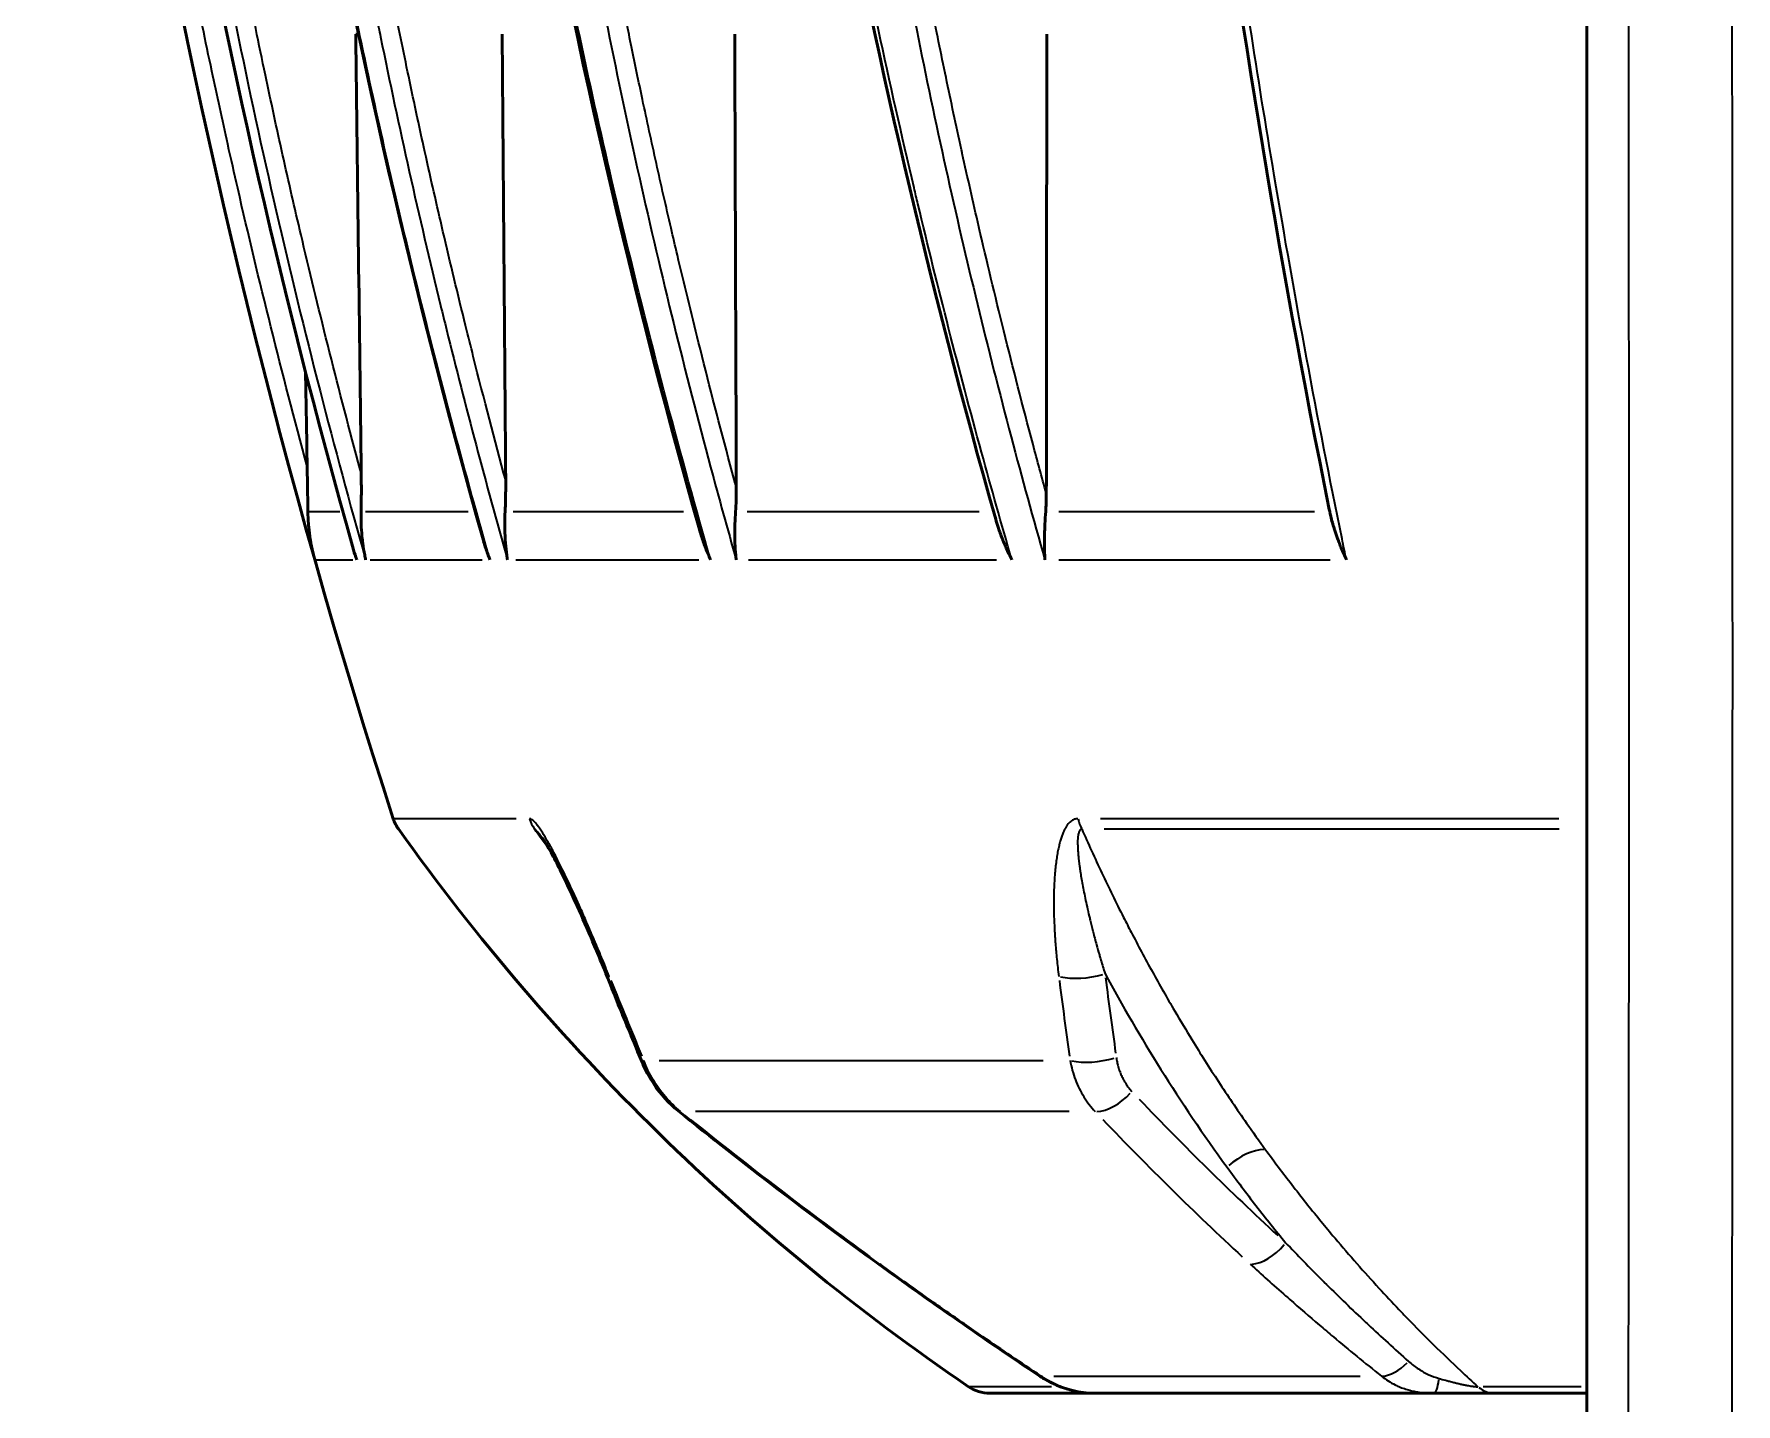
# Model space of a CAD drawing. Header units: millimetres. Extents: x 40 to 2195, y 40 to 1687.
# Drawn here: x 416.29 to 461.36, y 847.66 to 883.94 of the extents above; entities that cross this region are included whole.
import ezdxf

# ---------------------------------------------------------------- set-up
doc = ezdxf.new("R2010")
doc.units = ezdxf.units.MM
doc.header["$LTSCALE"] = 8
doc.layers.add('Visible (ISO)', color=7, linetype='Continuous', lineweight=50)
doc.layers.add('Visible Narrow (ISO)', color=7, linetype='Continuous', lineweight=35)

msp = doc.modelspace()

# ---------------------------------------------------------------- linework, layer by layer
at = {"layer": 'Visible (ISO)'}
for p, q in [((457.408, 961.526), (457.408, 816.708)), ((424.879, 883.94), (424.807, 883.94)), ((425.448, 883.94), (425.448, 883.94)), ((429.737, 862.665), (429.737, 862.665)), ((444.344, 847.94), (441.594, 847.94)), ((453.363, 847.94), (444.344, 847.94)), ((453.363, 847.941), (453.362, 847.941)), ((457.408, 847.94), (454.953, 847.94))]:
    msp.add_line(p, q, dxfattribs=at)
for centre, radius, start, end in [((613.912, 923.94), 197.688, 181.4493, 197.90634), ((426.751, 863.466), 1, 197.9063, 215.4808), ((474.795, 897.712), 60, 215.48082, 235.75424), ((441.594, 848.94), 1, 235.7542, 270)]:
    msp.add_arc(centre, radius, start, end, dxfattribs=at)
for centre, major_axis, ratio, start_param, end_param in [((434.569, 872.808), (0.135, -2.162), 0.131741, 0.786954, 1.150965), ((442.675, 872.828), (0.207, -2.183), 0.166847, 0.775848, 1.049865), ((433.311, 857.096), (-0.924, -0.383), 0.070398, 0.000001, 0.000065), ((433.977, 856.195), (-0.629, -0.778), 0.231997, 6.283115, 6.283222), ((443.45, 849.242), (-0.555, -0.832), 0.3047, 6.283185, 6.283251), ((453.363, 848.94), (0, -1), 0.163915, 0.000031, 0.000323), ((454.953, 848.94), (0, -1), 0.760132, 6.282224, 6.283186)]:
    msp.add_ellipse(centre, major_axis=major_axis, ratio=ratio, start_param=start_param, end_param=end_param, dxfattribs=at)
for points in [[(424.75, 870.276), (420.82, 884.154), (418.387, 898.551), (417.536, 912.95)], [(428.179, 870.549), (424.277, 884.334), (421.836, 898.638), (420.937, 912.948)], [(433.906, 870.821), (430.029, 884.507), (427.582, 898.722), (426.638, 912.947)], [(450.587, 871.346), (447.851, 884.886), (446.093, 898.91), (445.372, 912.941)], [(424.807, 883.94), (424.855, 880.061), (424.903, 876.181), (424.952, 872.301)], [(428.683, 883.94), (428.714, 880), (428.745, 876.06), (428.777, 872.12)], [(434.843, 883.94), (434.857, 879.941), (434.87, 875.942), (434.884, 871.942)], [(443.108, 883.94), (443.103, 879.884), (443.098, 875.828), (443.094, 871.771)], [(423.477, 874.991), (423.491, 874.156), (423.506, 873.321), (423.52, 872.486)], [(450.587, 871.346), (450.591, 871.328), (450.594, 871.311), (450.598, 871.294)], [(424.831, 870.017), (424.801, 870.104), (424.774, 870.19), (424.75, 870.276)], [(432.387, 856.713), (432.08, 857.453), (431.777, 858.194), (431.479, 858.937)], [(438.631, 851.376), (436.841, 852.67), (435.079, 854.018), (433.349, 855.417)], [(442.895, 848.41), (441.464, 849.365), (440.044, 850.354), (438.631, 851.376)], [(444.344, 847.941), (444.343, 847.941), (444.341, 847.941), (444.34, 847.941)], [(444.696, 847.94), (444.661, 847.94), (444.623, 847.94), (444.58, 847.94)], [(453.362, 847.94), (453.362, 847.94), (453.363, 847.94), (453.363, 847.94)], [(453.363, 847.941), (453.422, 847.941), (453.48, 847.94), (453.537, 847.94)], [(454.128, 847.94), (453.933, 847.94), (453.733, 847.941), (453.537, 847.94)], [(454.128, 847.94), (454.178, 847.94), (454.228, 847.94), (454.277, 847.94)], [(454.591, 847.94), (454.492, 847.94), (454.385, 847.941), (454.277, 847.941)], [(454.943, 847.941), (454.93, 847.941), (454.916, 847.941), (454.902, 847.941)]]:
    msp.add_open_spline(points, degree=3, dxfattribs=at)
for points, knots in [([(441.753, 871.089), (438.242, 883.462), (435.896, 896.286), (434.651, 910.416), (434.551, 911.68), (434.463, 912.945)], [0, 0, 0, 0, 3.875367, 3.875367, 4.255742, 4.255742, 4.255742, 4.255742]), ([(423.539, 871.294), (423.536, 871.485), (423.533, 871.691), (423.527, 872.085), (423.523, 872.288), (423.52, 872.486)], [-0.1190409, -0.1190409, -0.1190409, -0.1190409, -0.0596513, -0.0596513, -0.000001, -0.000001, -0.000001, -0.000001]), ([(424.949, 871.294), (424.953, 871.445), (424.954, 871.605), (424.955, 871.939), (424.954, 872.122), (424.952, 872.301)], [-0.1006371, -0.1006371, -0.1006371, -0.1006371, -0.0539516, -0.0539516, -0.000001, -0.000001, -0.000001, -0.000001]), ([(428.762, 871.294), (428.769, 871.419), (428.773, 871.551), (428.777, 871.824), (428.778, 871.973), (428.777, 872.12)], [-0.08249014, -0.08249014, -0.08249014, -0.08249014, -0.04401793, -0.04401793, -0.000001, -0.000001, -0.000001, -0.000001]), ([(423.539, 871.294), (423.54, 871.186), (423.545, 871.076), (423.554, 870.965), (423.556, 870.937), (423.559, 870.909), (423.562, 870.881), (423.572, 870.777), (423.585, 870.672), (423.602, 870.565), (423.608, 870.529), (423.615, 870.492), (423.621, 870.455), (423.64, 870.353), (423.663, 870.249), (423.689, 870.145), (423.7, 870.103), (423.711, 870.06), (423.723, 870.017)], [0, 0, 0, 0, 0.2666509, 0.2666509, 0.2666509, 0.3333333, 0.3333333, 0.3333333, 0.5816013, 0.5816013, 0.5816013, 0.6666667, 0.6666667, 0.6666667, 0.9034449, 0.9034449, 0.9034449, 1, 1, 1, 1]), ([(424.949, 871.294), (424.947, 871.186), (424.947, 871.076), (424.952, 870.937), (424.953, 870.909), (424.959, 870.779), (424.967, 870.674), (424.983, 870.531), (424.987, 870.493), (425.005, 870.352), (425.022, 870.248), (425.051, 870.101), (425.059, 870.059), (425.069, 870.017)], [0, 0, 0, 0, 0.2674413, 0.2674413, 0.3333333, 0.3333333, 0.5789568, 0.5789568, 0.6666667, 0.6666667, 0.9049318, 0.9049318, 1, 1, 1, 1]), ([(428.762, 871.294), (428.757, 871.186), (428.753, 871.076), (428.753, 870.964), (428.753, 870.937), (428.753, 870.91), (428.753, 870.882), (428.754, 870.78), (428.757, 870.676), (428.764, 870.572), (428.766, 870.533), (428.769, 870.495), (428.772, 870.456), (428.78, 870.352), (428.791, 870.247), (428.806, 870.142), (428.812, 870.1), (428.818, 870.059), (428.825, 870.017)], [0, 0, 0, 0, 0.2676463, 0.2676463, 0.2676463, 0.3333333, 0.3333333, 0.3333333, 0.5770704, 0.5770704, 0.5770704, 0.6666667, 0.6666667, 0.6666667, 0.906288, 0.906288, 0.906288, 1, 1, 1, 1]), ([(434.865, 871.294), (434.858, 871.186), (434.852, 871.076), (434.849, 870.965), (434.848, 870.938), (434.847, 870.91), (434.846, 870.882), (434.844, 870.781), (434.844, 870.678), (434.846, 870.573), (434.846, 870.534), (434.848, 870.495), (434.849, 870.456), (434.853, 870.352), (434.859, 870.246), (434.869, 870.14), (434.872, 870.099), (434.876, 870.058), (434.881, 870.017)], [0, 0, 0, 0, 0.2673068, 0.2673068, 0.2673068, 0.3333333, 0.3333333, 0.3333333, 0.5761653, 0.5761653, 0.5761653, 0.6666667, 0.6666667, 0.6666667, 0.9075225, 0.9075225, 0.9075225, 1, 1, 1, 1]), ([(443.078, 871.294), (443.069, 871.184), (443.062, 871.073), (443.055, 870.934), (443.054, 870.909), (443.049, 870.799), (443.047, 870.715), (443.044, 870.573), (443.043, 870.515), (443.044, 870.384), (443.045, 870.311), (443.049, 870.171), (443.052, 870.104), (443.057, 870.03), (443.057, 870.024), (443.057, 870.017)], [0, 0, 0, 0, 0.2714706, 0.2714706, 0.3333333, 0.3333333, 0.532118, 0.532118, 0.6666667, 0.6666667, 0.8333333, 0.8333333, 0.985316, 0.985316, 1, 1, 1, 1]), ([(451.039, 870.017), (450.992, 870.12), (450.947, 870.222), (450.906, 870.323), (450.888, 870.367), (450.871, 870.41), (450.854, 870.454), (450.838, 870.494), (450.823, 870.534), (450.808, 870.575), (450.781, 870.649), (450.756, 870.722), (450.733, 870.795), (450.724, 870.823), (450.715, 870.852), (450.706, 870.88), (450.673, 870.989), (450.643, 871.097), (450.618, 871.203), (450.611, 871.233), (450.605, 871.264), (450.598, 871.294)], [0, 0, 0, 0, 0.233103, 0.233103, 0.233103, 0.3333333, 0.3333333, 0.3333333, 0.4270182, 0.4270182, 0.4270182, 0.5993232, 0.5993232, 0.5993232, 0.6666667, 0.6666667, 0.6666667, 0.9260887, 0.9260887, 0.9260887, 1, 1, 1, 1]), ([(434.204, 870.017), (434.157, 870.119), (434.114, 870.221), (434.075, 870.321), (434.057, 870.366), (434.041, 870.41), (434.025, 870.454), (433.984, 870.566), (433.948, 870.677), (433.916, 870.786), (433.912, 870.798), (433.909, 870.809), (433.906, 870.821)], [0, 0, 0, 0, 0.2315236, 0.2315236, 0.2315236, 0.3333333, 0.3333333, 0.3333333, 0.5927792, 0.5927792, 0.5927792, 0.6198645, 0.6198645, 0.6198645, 0.6198645]), ([(442.181, 870.017), (442.129, 870.12), (442.08, 870.222), (442.035, 870.324), (442.015, 870.367), (441.996, 870.411), (441.978, 870.454), (441.935, 870.557), (441.895, 870.658), (441.859, 870.759), (441.845, 870.799), (441.831, 870.84), (441.817, 870.88), (441.794, 870.95), (441.773, 871.02), (441.753, 871.089)], [0, 0, 0, 0, 0.2328423, 0.2328423, 0.2328423, 0.3333333, 0.3333333, 0.3333333, 0.5705929, 0.5705929, 0.5705929, 0.6666667, 0.6666667, 0.6666667, 0.8334153, 0.8334153, 0.8334153, 0.8334153]), ([(428.361, 870.017), (428.32, 870.12), (428.282, 870.223), (428.248, 870.324), (428.234, 870.368), (428.22, 870.411), (428.207, 870.454), (428.197, 870.486), (428.188, 870.517), (428.179, 870.549)], [0, 0, 0, 0, 0.233365, 0.233365, 0.233365, 0.3333333, 0.3333333, 0.3333333, 0.4065337, 0.4065337, 0.4065337, 0.4065337]), ([(431.479, 858.937), (431.218, 859.586), (430.947, 860.231), (430.52, 861.179), (430.37, 861.501), (430.138, 861.967), (430.058, 862.123), (429.936, 862.345), (429.894, 862.418), (429.811, 862.556), (429.768, 862.624), (429.737, 862.665)], [0, 0, 0, 0, 0.2104874, 0.2104874, 0.3209664, 0.3209664, 0.378508, 0.378508, 0.4084232, 0.4084232, 0.4396957, 0.4396957, 0.4396957, 0.4396957]), ([(433.349, 855.417), (433.1, 855.618), (432.877, 855.864), (432.575, 856.315), (432.471, 856.511), (432.387, 856.713)], [0, 0, 0, 0, 0.097322, 0.097322, 0.1630618, 0.1630618, 0.1630618, 0.1630618]), ([(444.291, 847.941), (444.107, 847.946), (443.915, 847.975), (443.492, 848.091), (443.258, 848.191), (442.991, 848.349), (442.943, 848.379), (442.895, 848.41)], [0.0057652, 0.0057652, 0.0057652, 0.0057652, 0.0702366, 0.0702366, 0.1488062, 0.1488062, 0.1662672, 0.1662672, 0.1662672, 0.1662672]), ([(444.846, 847.94), (444.845, 847.94), (444.845, 847.94), (444.844, 847.94), (444.844, 847.94), (444.843, 847.94), (444.843, 847.94), (444.841, 847.94), (444.838, 847.94), (444.832, 847.94), (444.829, 847.94), (444.826, 847.94)], [0, 0, 0, 0, 0.0009844, 0.0009844, 0.00209884, 0.00209884, 0.00544166, 0.00544166, 0.01547681, 0.01547681, 0.02150312, 0.02150312, 0.02150312, 0.02150312]), ([(444.842, 847.94), (444.842, 847.94), (444.842, 847.94), (444.842, 847.94), (444.841, 847.94), (444.839, 847.94), (444.838, 847.94), (444.837, 847.94)], [0.063671329, 0.063671329, 0.063671329, 0.063671329, 0.064318164, 0.064318164, 0.069115367, 0.069115367, 0.072691131, 0.072691131, 0.072691131, 0.072691131]), ([(454.591, 847.94), (454.643, 847.94), (454.758, 847.94), (454.853, 847.941), (454.903, 847.941)], [0.6923154, 0.6923154, 0.6923154, 0.6923154, 0.8, 0.9483817, 0.9483817, 0.9483817, 0.9483817])]:
    msp.add_open_spline(points, degree=3, knots=knots, dxfattribs=at)
at = {"layer": 'Visible Narrow (ISO)'}
for p, q in [((423.548, 871.294), (424.382, 871.294)), ((425.061, 871.294), (427.78, 871.294)), ((428.975, 871.294), (433.485, 871.294)), ((435.172, 871.294), (441.32, 871.294)), ((443.429, 871.294), (450.199, 871.294)), ((423.731, 870.017), (424.728, 870.017)), ((425.187, 870.017), (428.151, 870.017)), ((429.05, 870.017), (433.892, 870.017)), ((435.207, 870.017), (441.778, 870.017)), ((443.429, 870.017), (450.614, 870.017)), ((425.809, 863.159), (429.057, 863.159)), ((444.531, 863.159), (456.667, 863.159)), ((429.537, 862.886), (429.537, 862.886)), ((444.629, 862.886), (456.672, 862.886)), ((430.189, 861.996), (430.188, 861.997)), ((432.839, 856.756), (443.009, 856.756)), ((443.697, 855.404), (433.804, 855.404)), ((443.289, 848.393), (451.405, 848.393)), ((443.227, 848.114), (441.037, 848.114)), ((443.487, 848.114), (443.487, 848.114)), ((457.258, 848.114), (454.663, 848.114))]:
    msp.add_line(p, q, dxfattribs=at)
for centre, major_axis, ratio, start_param, end_param in [((445.422, 867.261), (0, -453.793), 0.034923, 1.430949, 1.759061), ((430.31, 863.466), (0, -1), 0.949545, 5.040243, 5.3163), ((444.64, 863.466), (0, -1), 0.746385, 5.040263, 5.316317), ((432.407, 859.31), (-0.928, -0.373), 0.077477, 5.966276, 6.266507), ((576.277, 909.061), (-87.801, 157.612), 0.84531, 1.422944, 1.43497), ((598.363, 909.061), (-83.411, -159.978), 0.826866, 5.411674, 5.423701), ((444.15, 859.31), (0.992, 0.127), 0.360519, 3.9136, 5.123733), ((598.885, 908.881), (-82.839, -159.23), 0.82796, 5.411309, 5.423333), ((444.449, 857.096), (0.99, 0.14), 0.36623, 3.905083, 5.118831), ((433.311, 857.096), (-0.924, -0.383), 0.070398, 5.961614, 6.26626), ((444.863, 856.194), (0.726, 0.688), 0.53914, 3.683432, 4.832791), ((518.912, 941.095), (-52.564, -101.035), 0.82796, 6.007419, 6.061219), ((433.977, 856.195), (-0.629, -0.778), 0.231997, 0.011264, 0.213346), ((485.831, 941.272), (-55.566, 100.505), 0.844777, 2.022139, 2.075941), ((518.562, 941.272), (-53.022, -101.87), 0.827959, 6.007564, 6.061366), ((448.378, 853.669), (-0.808, -0.59), 0.51873, 3.763582, 4.900573), ((448.935, 852.186), (0.676, 0.737), 0.547395, 3.645071, 4.794611), ((439.217, 852.186), (-0.586, -0.81), 0.260385, 0.010591, 0.201237), ((452.379, 849.242), (0.625, 0.781), 0.533991, 3.594938, 4.496398), ((443.45, 849.242), (-0.555, -0.832), 0.3047, 0.010113, 0.190964), ((453.363, 848.94), (0, -1), 0.163915, 0.046177, 0.87154), ((444.344, 848.94), (0, -1), 0.772354, 6.278528, 6.282911), ((454.953, 848.94), (0, -1), 0.760132, 5.71532, 6.252387)]:
    msp.add_ellipse(centre, major_axis=major_axis, ratio=ratio, start_param=start_param, end_param=end_param, dxfattribs=at)
for points, knots in [([(458.331, 796.295), (458.333, 796.61), (458.335, 796.926), (458.337, 797.241), (458.377, 804.666), (458.411, 812.11), (458.439, 819.577), (458.446, 821.403), (458.452, 823.23), (458.458, 825.059), (458.478, 831.025), (458.493, 837.004), (458.505, 842.988), (458.511, 846.337), (458.516, 849.689), (458.52, 853.041), (458.525, 857.514), (458.527, 861.989), (458.527, 866.464), (458.528, 871.335), (458.525, 876.207), (458.52, 881.076), (458.517, 884.032), (458.513, 886.986), (458.507, 889.939), (458.496, 896.319), (458.48, 902.692), (458.46, 909.052), (458.455, 910.484), (458.45, 911.915), (458.445, 913.346), (458.417, 921.131), (458.382, 928.894), (458.34, 936.62), (458.34, 936.698), (458.339, 936.775), (458.339, 936.853), (458.297, 944.5), (458.249, 952.112), (458.193, 959.691)], [0.0000015, 0.0000015, 0.0000015, 0.0000015, 0.0058229, 0.0058229, 0.0058229, 0.1428571, 0.1428571, 0.1428571, 0.176372, 0.176372, 0.176372, 0.2857143, 0.2857143, 0.2857143, 0.3469143, 0.3469143, 0.3469143, 0.4285714, 0.4285714, 0.4285714, 0.5174708, 0.5174708, 0.5174708, 0.5714286, 0.5714286, 0.5714286, 0.6880265, 0.6880265, 0.6880265, 0.7142857, 0.7142857, 0.7142857, 0.8571429, 0.8571429, 0.8571429, 0.85858, 0.85858, 0.85858, 0.9999988, 0.9999988, 0.9999988, 0.9999988]), ([(416.54, 912.952), (416.687, 910.296), (416.887, 907.642), (417.242, 903.945), (417.351, 902.898), (417.595, 900.727), (417.731, 899.603), (418.177, 896.159), (418.52, 893.842), (419.314, 889.06), (419.771, 886.597), (420.496, 883.069), (420.725, 881.997), (421.78, 877.265), (422.7, 873.627), (423.723, 870.017)], [0, 0, 0, 0, 0.1830542, 0.1830542, 0.2554944, 0.2554944, 0.3333333, 0.3333333, 0.4944121, 0.4944121, 0.6666667, 0.6666667, 0.7420609, 0.7420609, 1, 1, 1, 1]), ([(423.52, 872.486), (423.183, 873.733), (422.863, 874.968), (422.249, 877.426), (421.957, 878.649), (421.591, 880.247), (421.503, 880.636), (421.272, 881.672), (421.132, 882.317), (420.828, 883.747), (420.667, 884.529), (420.357, 886.086), (420.207, 886.861), (419.917, 888.41), (419.778, 889.184), (419.547, 890.504), (419.453, 891.053), (419.3, 891.975), (419.239, 892.35), (419.092, 893.262), (419.008, 893.799), (418.845, 894.873), (418.766, 895.41), (418.612, 896.483), (418.537, 897.02), (418.392, 898.097), (418.322, 898.637), (418.185, 899.718), (418.119, 900.26), (418.013, 901.167), (417.971, 901.529), (417.915, 902.037), (417.899, 902.18), (417.798, 903.105), (417.715, 903.901), (417.559, 905.499), (417.486, 906.301), (417.347, 907.918), (417.283, 908.733), (417.164, 910.368), (417.109, 911.188), (417.04, 912.332), (417.022, 912.649), (417.004, 912.967)], [0, 0, 0, 0, 0.0864974, 0.0864974, 0.1741497, 0.1741497, 0.2024549, 0.2024549, 0.25, 0.25, 0.3085905, 0.3085905, 0.3676755, 0.3676755, 0.4275272, 0.4275272, 0.4704959, 0.4704959, 0.5, 0.5, 0.5425715, 0.5425715, 0.585199, 0.585199, 0.6276722, 0.6276722, 0.6699516, 0.6699516, 0.7117707, 0.7117707, 0.739253, 0.739253, 0.75, 0.75, 0.8085565, 0.8085565, 0.8659198, 0.8659198, 0.9226766, 0.9226766, 0.9786507, 0.9786507, 1, 1, 1, 1]), ([(417.986, 912.952), (418.081, 911.106), (418.202, 909.262), (418.497, 905.582), (418.67, 903.747), (418.994, 900.767), (419.129, 899.621), (419.493, 896.752), (419.735, 895.031), (420.262, 891.611), (420.547, 889.913), (421.101, 886.856), (421.364, 885.495), (421.973, 882.503), (422.326, 880.875), (423.067, 877.659), (423.454, 876.071), (424.246, 872.994), (424.648, 871.503), (425.069, 870.017)], [0, 0, 0, 0, 0.1271325, 0.1271325, 0.2539646, 0.2539646, 0.3333333, 0.3333333, 0.4528973, 0.4528973, 0.5713127, 0.5713127, 0.6666667, 0.6666667, 0.7813232, 0.7813232, 0.8937495, 0.8937495, 1, 1, 1, 1]), ([(424.952, 872.301), (424.943, 872.336), (424.933, 872.37), (424.638, 873.464), (424.368, 874.503), (423.858, 876.525), (423.619, 877.51), (423.381, 878.519), (423.37, 878.566), (423.189, 879.339), (423.026, 880.05), (422.711, 881.463), (422.56, 882.163), (422.327, 883.266), (422.241, 883.677), (422.147, 884.142), (422.135, 884.2), (421.976, 884.981), (421.836, 885.689), (421.567, 887.093), (421.438, 887.787), (421.271, 888.709), (421.229, 888.948), (421.175, 889.253), (421.163, 889.319), (421.03, 890.077), (420.915, 890.756), (420.694, 892.098), (420.588, 892.762), (420.467, 893.552), (420.445, 893.692), (420.413, 893.904), (420.402, 893.977), (420.301, 894.649), (420.215, 895.238), (420.05, 896.407), (419.971, 896.987), (419.873, 897.73), (419.85, 897.902), (419.818, 898.151), (419.808, 898.229), (419.669, 899.319), (419.551, 900.302), (419.417, 901.495), (419.39, 901.737), (419.355, 902.058), (419.346, 902.141), (419.291, 902.651), (419.248, 903.073), (419.163, 903.913), (419.122, 904.332), (419.057, 905.025), (419.032, 905.301), (418.999, 905.665), (418.991, 905.753), (418.951, 906.201), (418.921, 906.56), (418.861, 907.283), (418.832, 907.646), (418.775, 908.38), (418.747, 908.751), (418.713, 909.229), (418.706, 909.331), (418.663, 909.944), (418.629, 910.466), (418.564, 911.515), (418.534, 912.042), (418.498, 912.705), (418.491, 912.836), (418.485, 912.967)], [0, 0, 0, 0, 0.001766, 0.001766, 0.056693, 0.056693, 0.111111, 0.111111, 0.113803, 0.113803, 0.15494, 0.15494, 0.196884, 0.196884, 0.222222, 0.222222, 0.225849, 0.225849, 0.271026, 0.271026, 0.317045, 0.317045, 0.333333, 0.333333, 0.337888, 0.337888, 0.385493, 0.385493, 0.43399, 0.43399, 0.444444, 0.444444, 0.449933, 0.449933, 0.495276, 0.495276, 0.541533, 0.541533, 0.555556, 0.555556, 0.561962, 0.561962, 0.645306, 0.645306, 0.666667, 0.666667, 0.674049, 0.674049, 0.712544, 0.712544, 0.751626, 0.751626, 0.777778, 0.777778, 0.786161, 0.786161, 0.820333, 0.820333, 0.854611, 0.854611, 0.888889, 0.888889, 0.898081, 0.898081, 0.944106, 0.944106, 0.989049, 0.989049, 1, 1, 1, 1]), ([(428.361, 870.017), (428.216, 870.525), (428.072, 871.034), (427.931, 871.543), (427.431, 873.343), (426.956, 875.151), (426.506, 876.965), (426.007, 878.981), (425.538, 881.005), (425.101, 883.036), (425.023, 883.398), (424.946, 883.76), (424.87, 884.122), (424.516, 885.808), (424.184, 887.5), (423.874, 889.196), (423.53, 891.077), (423.212, 892.963), (422.921, 894.854), (422.736, 896.055), (422.562, 897.257), (422.399, 898.461), (422.33, 898.973), (422.262, 899.485), (422.197, 899.997), (421.997, 901.564), (421.815, 903.133), (421.652, 904.705), (421.502, 906.142), (421.368, 907.581), (421.25, 909.021), (421.142, 910.33), (421.046, 911.641), (420.964, 912.952)], [0, 0, 0, 0, 0.0363833, 0.0363833, 0.0363833, 0.1650146, 0.1650146, 0.1650146, 0.3078936, 0.3078936, 0.3078936, 0.3333333, 0.3333333, 0.3333333, 0.4518061, 0.4518061, 0.4518061, 0.5832221, 0.5832221, 0.5832221, 0.6666667, 0.6666667, 0.6666667, 0.7021345, 0.7021345, 0.7021345, 0.8106116, 0.8106116, 0.8106116, 0.9098151, 0.9098151, 0.9098151, 1, 1, 1, 1]), ([(421.835, 912.952), (421.934, 910.859), (422.068, 908.767), (422.355, 905.205), (422.491, 903.732), (422.775, 900.994), (422.92, 899.728), (423.322, 896.481), (423.599, 894.503), (424.221, 890.515), (424.568, 888.505), (425.096, 885.707), (425.252, 884.912), (425.429, 884.033), (425.447, 883.948), (425.949, 881.481), (426.478, 879.111), (427.105, 876.539), (427.158, 876.325), (427.715, 874.07), (428.253, 872.039), (428.825, 870.017)], [0, 0, 0, 0, 0.144025, 0.144025, 0.24572, 0.24572, 0.333333, 0.333333, 0.470672, 0.470672, 0.61095, 0.61095, 0.666667, 0.666667, 0.672683, 0.672683, 0.839957, 0.839957, 0.855129, 0.855129, 1, 1, 1, 1]), ([(428.777, 872.12), (428.488, 873.185), (428.202, 874.278), (427.851, 875.671), (427.783, 875.944), (427.513, 877.036), (427.313, 877.867), (426.955, 879.404), (426.796, 880.105), (426.484, 881.516), (426.331, 882.226), (426.111, 883.279), (426.042, 883.613), (425.839, 884.609), (425.707, 885.277), (425.395, 886.901), (425.217, 887.867), (424.872, 889.822), (424.705, 890.812), (424.502, 892.079), (424.461, 892.337), (424.349, 893.057), (424.278, 893.522), (424.101, 894.711), (423.997, 895.442), (423.796, 896.916), (423.698, 897.659), (423.512, 899.154), (423.423, 899.905), (423.276, 901.207), (423.217, 901.752), (423.139, 902.51), (423.118, 902.717), (422.987, 904.015), (422.885, 905.127), (422.698, 907.381), (422.613, 908.522), (422.468, 910.76), (422.406, 911.854), (422.353, 912.967)], [0, 0, 0, 0, 0.101896, 0.101896, 0.126584, 0.126584, 0.2, 0.2, 0.260136, 0.260136, 0.319321, 0.319321, 0.346617, 0.346617, 0.4, 0.4, 0.474511, 0.474511, 0.548028, 0.548028, 0.566768, 0.566768, 0.6, 0.6, 0.651192, 0.651192, 0.701836, 0.701836, 0.751606, 0.751606, 0.786789, 0.786789, 0.8, 0.8, 0.869003, 0.869003, 0.93702, 0.93702, 1, 1, 1, 1]), ([(434.204, 870.017), (434.109, 870.348), (434.014, 870.678), (433.921, 871.01), (433.517, 872.439), (433.129, 873.873), (432.757, 875.312), (432.349, 876.886), (431.961, 878.466), (431.591, 880.051), (431.278, 881.395), (430.978, 882.742), (430.692, 884.094), (430.593, 884.561), (430.495, 885.029), (430.399, 885.497), (429.986, 887.522), (429.602, 889.554), (429.249, 891.592), (428.898, 893.625), (428.577, 895.665), (428.286, 897.709), (428.252, 897.951), (428.218, 898.194), (428.184, 898.436), (427.961, 900.052), (427.756, 901.671), (427.571, 903.293), (427.38, 904.971), (427.209, 906.652), (427.059, 908.335), (426.922, 909.872), (426.803, 911.411), (426.7, 912.952)], [0, 0, 0, 0, 0.0237524, 0.0237524, 0.0237524, 0.1262562, 0.1262562, 0.1262562, 0.2383342, 0.2383342, 0.2383342, 0.3333333, 0.3333333, 0.3333333, 0.3661949, 0.3661949, 0.3661949, 0.5082401, 0.5082401, 0.5082401, 0.649873, 0.649873, 0.649873, 0.6666667, 0.6666667, 0.6666667, 0.778542, 0.778542, 0.778542, 0.8942946, 0.8942946, 0.8942946, 1, 1, 1, 1]), ([(427.971, 912.952), (428.038, 911.432), (428.123, 909.914), (428.226, 908.397), (428.329, 906.887), (428.45, 905.379), (428.589, 903.873), (428.727, 902.376), (428.883, 900.882), (429.056, 899.389), (429.093, 899.072), (429.131, 898.755), (429.169, 898.438), (429.341, 897.031), (429.527, 895.626), (429.73, 894.224), (429.932, 892.829), (430.149, 891.436), (430.382, 890.047), (430.613, 888.668), (430.859, 887.291), (431.121, 885.919), (431.238, 885.307), (431.357, 884.697), (431.48, 884.087), (431.745, 882.767), (432.024, 881.452), (432.318, 880.14), (432.608, 878.843), (432.911, 877.55), (433.228, 876.261), (433.54, 874.992), (433.866, 873.728), (434.204, 872.469), (434.424, 871.65), (434.65, 870.832), (434.881, 870.017)], [0, 0, 0, 0, 0.1043167, 0.1043167, 0.1043167, 0.2081724, 0.2081724, 0.2081724, 0.3113903, 0.3113903, 0.3113903, 0.3333333, 0.3333333, 0.3333333, 0.4307033, 0.4307033, 0.4307033, 0.5275838, 0.5275838, 0.5275838, 0.6238092, 0.6238092, 0.6238092, 0.6666667, 0.6666667, 0.6666667, 0.7594266, 0.7594266, 0.7594266, 0.8511345, 0.8511345, 0.8511345, 0.9413557, 0.9413557, 0.9413557, 1, 1, 1, 1]), ([(434.884, 871.942), (434.812, 872.205), (434.742, 872.466), (434.394, 873.764), (434.132, 874.78), (433.689, 876.558), (433.501, 877.331), (433.267, 878.326), (433.211, 878.563), (433.022, 879.38), (432.892, 879.951), (432.64, 881.087), (432.518, 881.651), (432.3, 882.677), (432.204, 883.14), (432.065, 883.819), (432.021, 884.037), (431.821, 885.037), (431.672, 885.804), (431.401, 887.251), (431.277, 887.934), (431.124, 888.807), (431.088, 889.01), (430.935, 889.896), (430.824, 890.566), (430.612, 891.878), (430.512, 892.52), (430.388, 893.338), (430.36, 893.526), (430.236, 894.369), (430.145, 895.012), (429.982, 896.196), (429.91, 896.74), (429.82, 897.448), (429.798, 897.621), (429.699, 898.412), (429.626, 899.015), (429.503, 900.084), (429.45, 900.553), (429.383, 901.176), (429.366, 901.336), (429.288, 902.074), (429.232, 902.639), (429.139, 903.605), (429.101, 904.012), (429.052, 904.561), (429.039, 904.709), (428.977, 905.423), (428.931, 905.975), (428.863, 906.85), (428.838, 907.181), (428.804, 907.646), (428.794, 907.784), (428.75, 908.41), (428.718, 908.888), (428.667, 909.69), (428.647, 910.019), (428.621, 910.474), (428.614, 910.603), (428.564, 911.502), (428.527, 912.248), (428.495, 912.967)], [0, 0, 0, 0, 0.0122011, 0.0122011, 0.0610458, 0.0610458, 0.1, 0.1, 0.1123375, 0.1123375, 0.1427146, 0.1427146, 0.1737718, 0.1737718, 0.2, 0.2, 0.2125958, 0.2125958, 0.2579239, 0.2579239, 0.3, 0.3, 0.3128323, 0.3128323, 0.3564162, 0.3564162, 0.4, 0.4, 0.413088, 0.413088, 0.459231, 0.459231, 0.5, 0.5, 0.5133371, 0.5133371, 0.5611729, 0.5611729, 0.6, 0.6, 0.613589, 0.613589, 0.6629788, 0.6629788, 0.7, 0.7, 0.7138372, 0.7138372, 0.7669366, 0.7669366, 0.8, 0.8, 0.8140976, 0.8140976, 0.8642643, 0.8642643, 0.9, 0.9, 0.9143097, 0.9143097, 1, 1, 1, 1]), ([(442.181, 870.017), (441.906, 870.964), (441.638, 871.914), (440.78, 875.046), (440.218, 877.24), (439.658, 879.587), (439.625, 879.727), (439.263, 881.257), (438.949, 882.652), (438.443, 885.016), (438.244, 885.982), (437.696, 888.734), (437.364, 890.525), (436.914, 893.151), (436.776, 893.982), (436.454, 896.008), (436.275, 897.203), (435.866, 900.101), (435.647, 901.805), (435.217, 905.527), (435.013, 907.545), (434.741, 910.695), (434.653, 911.823), (434.574, 912.952)], [0, 0, 0, 0, 0.0683729, 0.0683729, 0.2248749, 0.2248749, 0.2348004, 0.2348004, 0.3333333, 0.3333333, 0.401161, 0.401161, 0.5261499, 0.5261499, 0.583884, 0.583884, 0.6666667, 0.6666667, 0.7841986, 0.7841986, 0.9228005, 0.9228005, 1, 1, 1, 1]), ([(436.212, 912.952), (436.268, 911.545), (436.341, 910.141), (436.517, 907.341), (436.62, 905.946), (436.858, 903.17), (436.992, 901.788), (437.214, 899.738), (437.29, 899.068), (437.525, 897.094), (437.695, 895.791), (438.061, 893.194), (438.258, 891.9), (438.677, 889.325), (438.9, 888.044), (439.304, 885.855), (439.479, 884.946), (439.906, 882.816), (440.164, 881.596), (440.7, 879.178), (440.979, 877.979), (441.556, 875.609), (441.854, 874.437), (442.451, 872.182), (442.749, 871.098), (443.057, 870.017)], [0, 0, 0, 0, 0.0961869, 0.0961869, 0.1919593, 0.1919593, 0.2871216, 0.2871216, 0.3333333, 0.3333333, 0.4235089, 0.4235089, 0.5133838, 0.5133838, 0.6028667, 0.6028667, 0.6666667, 0.6666667, 0.7527816, 0.7527816, 0.8379951, 0.8379951, 0.9218598, 0.9218598, 1, 1, 1, 1]), ([(443.094, 871.771), (442.974, 872.209), (442.856, 872.642), (442.469, 874.096), (442.211, 875.099), (441.735, 877.019), (441.515, 877.937), (441.155, 879.492), (441.009, 880.139), (440.862, 880.808), (440.855, 880.842), (440.705, 881.523), (440.569, 882.161), (440.305, 883.428), (440.178, 884.057), (440.022, 884.849), (439.988, 885.02), (439.818, 885.897), (439.688, 886.59), (439.532, 887.448), (439.5, 887.623), (439.345, 888.49), (439.227, 889.171), (439.053, 890.21), (438.993, 890.575), (438.821, 891.641), (438.714, 892.331), (438.563, 893.34), (438.515, 893.669), (438.37, 894.676), (438.277, 895.344), (438.183, 896.055), (438.176, 896.109), (438.077, 896.861), (437.991, 897.544), (437.854, 898.673), (437.802, 899.126), (437.7, 900.03), (437.65, 900.481), (437.533, 901.591), (437.468, 902.242), (437.352, 903.464), (437.3, 904.038), (437.233, 904.829), (437.214, 905.054), (437.148, 905.865), (437.103, 906.44), (437.021, 907.582), (436.982, 908.148), (436.938, 908.858), (436.928, 909.01), (436.917, 909.198), (436.915, 909.236), (436.854, 910.238), (436.806, 911.176), (436.751, 912.382), (436.739, 912.676), (436.727, 912.967)], [0, 0, 0, 0, 0.0221324, 0.0221324, 0.0747635, 0.0747635, 0.125, 0.125, 0.1617472, 0.1617472, 0.1636887, 0.1636887, 0.20119, 0.20119, 0.2394064, 0.2394064, 0.25, 0.25, 0.2938804, 0.2938804, 0.3052006, 0.3052006, 0.3501741, 0.3501741, 0.375, 0.375, 0.4231327, 0.4231327, 0.4467083, 0.4467083, 0.4959319, 0.4959319, 0.5, 0.5, 0.5524444, 0.5524444, 0.5882721, 0.5882721, 0.625, 0.625, 0.6797415, 0.6797415, 0.7298037, 0.7298037, 0.75, 0.75, 0.8027989, 0.8027989, 0.8566382, 0.8566382, 0.8713484, 0.8713484, 0.875, 0.875, 0.9692515, 0.9692515, 1, 1, 1, 1]), ([(451.039, 870.017), (451.001, 870.202), (450.963, 870.387), (450.272, 873.756), (449.673, 876.964), (448.909, 881.499), (448.697, 882.812), (448.248, 885.733), (448.015, 887.342), (447.436, 891.59), (447.113, 894.236), (446.771, 897.413), (446.716, 897.937), (446.451, 900.531), (446.262, 902.605), (445.874, 907.429), (445.693, 910.182), (445.551, 912.939)], [0, 0, 0, 0, 0.013233, 0.013233, 0.240908, 0.240908, 0.333333, 0.333333, 0.446064, 0.446064, 0.630289, 0.630289, 0.666667, 0.666667, 0.810189, 0.810189, 1, 1, 1, 1]), ([(431.521, 858.981), (431.45, 859.156), (431.314, 859.492), (431.12, 859.953), (430.94, 860.375), (430.776, 860.747), (430.628, 861.075), (430.494, 861.367), (430.37, 861.627), (430.257, 861.861), (430.152, 862.07), (430.055, 862.257), (429.964, 862.426), (429.879, 862.578), (429.798, 862.714), (429.723, 862.834), (429.655, 862.934), (429.592, 863.017), (429.525, 863.092), (429.462, 863.145), (429.424, 863.159), (429.406, 863.159)], [0, 0, 0, 0, 0.0526316, 0.1052632, 0.1578947, 0.2105263, 0.2631579, 0.3157895, 0.3684211, 0.4210526, 0.4736842, 0.5263158, 0.5789474, 0.6315789, 0.6842105, 0.7368421, 0.7894737, 0.8421053, 0.8947368, 0.9473684, 1, 1, 1, 1]), ([(443.93, 863.159), (443.915, 863.159), (443.899, 863.158), (443.867, 863.152), (443.851, 863.148), (443.818, 863.136), (443.802, 863.128), (443.77, 863.109), (443.754, 863.098), (443.724, 863.073), (443.709, 863.059), (443.679, 863.027), (443.664, 863.009), (443.636, 862.97), (443.622, 862.949), (443.595, 862.903), (443.582, 862.878), (443.556, 862.825), (443.543, 862.796), (443.519, 862.736), (443.507, 862.703), (443.483, 862.635), (443.472, 862.598), (443.45, 862.521), (443.44, 862.481), (443.42, 862.395), (443.41, 862.35), (443.391, 862.256), (443.383, 862.206), (443.366, 862.102), (443.358, 862.047), (443.344, 861.932), (443.337, 861.872), (443.325, 861.745), (443.319, 861.679), (443.309, 861.539), (443.305, 861.466), (443.298, 861.313), (443.296, 861.233), (443.292, 861.063), (443.292, 860.973), (443.292, 860.782), (443.294, 860.681), (443.3, 860.465), (443.305, 860.349), (443.317, 860.107), (443.325, 859.98), (443.346, 859.716), (443.358, 859.578), (443.387, 859.29), (443.404, 859.139), (443.424, 858.981)], [0.0000006, 0.0000006, 0.0000006, 0.0000006, 0.04, 0.04, 0.08, 0.08, 0.12, 0.12, 0.16, 0.16, 0.2, 0.2, 0.24, 0.24, 0.28, 0.28, 0.32, 0.32, 0.36, 0.36, 0.4, 0.4, 0.44, 0.44, 0.48, 0.48, 0.52, 0.52, 0.56, 0.56, 0.6, 0.6, 0.64, 0.64, 0.68, 0.68, 0.72, 0.72, 0.76, 0.76, 0.8, 0.8, 0.84, 0.84, 0.88, 0.88, 0.92, 0.92, 0.96, 0.96, 1, 1, 1, 1]), ([(429.737, 862.665), (429.73, 862.675), (429.723, 862.685), (429.707, 862.707), (429.698, 862.719), (429.688, 862.732), (429.687, 862.733), (429.686, 862.735), (429.675, 862.748), (429.665, 862.761), (429.645, 862.786), (429.636, 862.797), (429.626, 862.808), (429.625, 862.809), (429.612, 862.825), (429.6, 862.838), (429.584, 862.853), (429.58, 862.857), (429.574, 862.862), (429.573, 862.863), (429.566, 862.869), (429.561, 862.873), (429.551, 862.88), (429.547, 862.882), (429.541, 862.885), (429.539, 862.885), (429.537, 862.886)], [0.7973879, 0.7973879, 0.7973879, 0.7973879, 0.8156597, 0.8156597, 0.8392066, 0.8392066, 0.8418458, 0.8421053, 0.8421053, 0.8693945, 0.8693945, 0.8947368, 0.8947368, 0.8973146, 0.8973146, 0.9331976, 0.9331976, 0.9473684, 0.9473684, 0.9528424, 0.9528424, 0.9722681, 0.9722681, 0.9902904, 0.9902904, 0.9999993, 0.9999993, 0.9999993, 0.9999993]), ([(444.032, 862.886), (444.025, 862.885), (444.018, 862.883), (444.011, 862.879), (444.004, 862.875), (443.998, 862.87), (443.991, 862.863), (443.985, 862.857), (443.979, 862.848), (443.973, 862.839), (443.968, 862.829), (443.963, 862.818), (443.958, 862.805), (443.953, 862.792), (443.949, 862.778), (443.945, 862.762), (443.942, 862.746), (443.938, 862.728), (443.935, 862.709), (443.933, 862.69), (443.93, 862.669), (443.928, 862.647), (443.927, 862.625), (443.925, 862.601), (443.924, 862.576), (443.924, 862.55), (443.923, 862.523), (443.923, 862.494), (443.924, 862.465), (443.924, 862.434), (443.926, 862.402), (443.927, 862.369), (443.929, 862.335), (443.931, 862.299), (443.934, 862.262), (443.937, 862.224), (443.941, 862.184), (443.944, 862.144), (443.949, 862.102), (443.954, 862.058), (443.959, 862.013), (443.964, 861.967), (443.971, 861.919), (443.973, 861.9), (443.976, 861.88), (443.979, 861.861), (443.983, 861.83), (443.988, 861.799), (443.993, 861.766), (444.001, 861.713), (444.01, 861.657), (444.019, 861.599), (444.029, 861.541), (444.04, 861.479), (444.052, 861.415), (444.063, 861.351), (444.076, 861.284), (444.09, 861.214), (444.104, 861.144), (444.119, 861.071), (444.135, 860.993), (444.151, 860.92), (444.168, 860.844), (444.186, 860.763), (444.187, 860.758), (444.188, 860.753), (444.19, 860.747), (444.206, 860.675), (444.224, 860.6), (444.243, 860.521), (444.247, 860.504), (444.25, 860.488), (444.254, 860.472), (444.277, 860.379), (444.301, 860.281), (444.328, 860.179), (444.329, 860.173), (444.331, 860.167), (444.332, 860.162), (444.36, 860.053), (444.391, 859.939), (444.423, 859.821), (444.447, 859.733), (444.472, 859.643), (444.499, 859.55), (444.508, 859.518), (444.518, 859.485), (444.527, 859.452), (444.56, 859.34), (444.595, 859.224), (444.631, 859.104), (444.637, 859.087), (444.642, 859.069), (444.648, 859.051)], [0.0000019, 0.0000019, 0.0000019, 0.0000019, 0.04, 0.04, 0.04, 0.08, 0.08, 0.08, 0.12, 0.12, 0.12, 0.16, 0.16, 0.16, 0.2, 0.2, 0.2, 0.24, 0.24, 0.24, 0.28, 0.28, 0.28, 0.32, 0.32, 0.32, 0.36, 0.36, 0.36, 0.4, 0.4, 0.4, 0.44, 0.44, 0.44, 0.48, 0.48, 0.48, 0.52, 0.52, 0.52, 0.56, 0.56, 0.56, 0.5757326, 0.5757326, 0.5757326, 0.6, 0.6, 0.6, 0.64, 0.64, 0.64, 0.68, 0.68, 0.68, 0.72, 0.72, 0.72, 0.76, 0.76, 0.76, 0.7975363, 0.7975363, 0.7975363, 0.8, 0.8, 0.8, 0.8332444, 0.8332444, 0.8332444, 0.84, 0.84, 0.84, 0.8778935, 0.8778935, 0.8778935, 0.88, 0.88, 0.88, 0.92, 0.92, 0.92, 0.949677, 0.949677, 0.949677, 0.96, 0.96, 0.96, 0.9948596, 0.9948596, 0.9948596, 1, 1, 1, 1]), ([(444.032, 862.886), (444.202, 862.501), (444.379, 862.111), (444.565, 861.717), (444.748, 861.33), (444.939, 860.939), (445.139, 860.544), (445.206, 860.413), (445.274, 860.281), (445.342, 860.149), (445.522, 859.803), (445.709, 859.454), (445.903, 859.102), (446.093, 858.758), (446.29, 858.412), (446.494, 858.063), (446.642, 857.812), (446.793, 857.559), (446.949, 857.306), (447.175, 856.938), (447.409, 856.568), (447.652, 856.197), (447.892, 855.832), (448.139, 855.465), (448.396, 855.098), (448.561, 854.863), (448.729, 854.627), (448.901, 854.391)], [0.0000007, 0.0000007, 0.0000007, 0.0000007, 0.1442254, 0.1442254, 0.1442254, 0.286103, 0.286103, 0.286103, 0.3333333, 0.3333333, 0.3333333, 0.4573374, 0.4573374, 0.4573374, 0.5789547, 0.5789547, 0.5789547, 0.6666667, 0.6666667, 0.6666667, 0.7941785, 0.7941785, 0.7941785, 0.9195652, 0.9195652, 0.9195652, 0.9999976, 0.9999976, 0.9999976, 0.9999976]), ([(444.946, 856.837), (444.952, 856.796), (444.959, 856.755), (444.976, 856.675), (444.985, 856.636), (444.999, 856.586), (445.002, 856.574), (445.012, 856.54), (445.019, 856.519), (445.04, 856.459), (445.055, 856.421), (445.086, 856.347), (445.103, 856.311), (445.136, 856.247), (445.151, 856.218), (445.181, 856.169), (445.194, 856.148), (445.228, 856.096), (445.25, 856.067), (445.295, 856.009), (445.318, 855.981), (445.348, 855.948), (445.354, 855.942), (445.36, 855.936)], [0, 0, 0, 0, 0.115998, 0.115998, 0.231989, 0.231989, 0.266864, 0.266864, 0.333333, 0.333333, 0.451577, 0.451577, 0.569427, 0.569427, 0.666667, 0.666667, 0.743916, 0.743916, 0.858414, 0.858414, 0.973059, 0.973059, 1, 1, 1, 1]), ([(433.405, 855.404), (433.264, 855.519), (432.999, 855.777), (432.668, 856.235), (432.5, 856.578), (432.431, 856.756)], [0, 0, 0, 0, 0.3333333, 0.6666667, 0.9999954, 0.9999954, 0.9999954, 0.9999954]), ([(443.722, 856.756), (443.755, 856.578), (443.851, 856.235), (444.077, 855.777), (444.278, 855.519), (444.388, 855.404)], [0.0000122, 0.0000122, 0.0000122, 0.0000122, 0.3333333, 0.6666667, 1, 1, 1, 1]), ([(448.901, 854.391), (449.129, 854.078), (449.359, 853.772), (449.717, 853.309), (449.843, 853.148), (450.206, 852.691), (450.444, 852.399), (450.704, 852.09), (450.723, 852.067), (450.932, 851.819), (451.124, 851.596), (451.511, 851.157), (451.706, 850.94), (452.078, 850.534), (452.255, 850.344), (452.502, 850.085), (452.572, 850.012), (452.878, 849.695), (453.114, 849.458), (453.588, 848.991), (453.827, 848.762), (454.218, 848.395), (454.372, 848.253), (454.525, 848.114)], [0, 0, 0, 0, 0.126608, 0.126608, 0.19512, 0.19512, 0.323217, 0.323217, 0.333333, 0.333333, 0.434628, 0.434628, 0.53706, 0.53706, 0.629854, 0.629854, 0.666667, 0.666667, 0.790979, 0.790979, 0.917826, 0.917826, 1, 1, 1, 1]), ([(447.881, 853.928), (448.136, 853.58), (448.648, 852.897), (449.17, 852.246), (449.432, 851.927)], [0.0000051, 0.0000051, 0.0000051, 0.0000051, 0.5, 1, 1, 1, 1]), ([(449.432, 851.927), (449.738, 851.604), (450.063, 851.271), (450.404, 850.929), (450.422, 850.912), (450.439, 850.895), (450.456, 850.878), (450.783, 850.553), (451.125, 850.221), (451.486, 849.881), (451.531, 849.838), (451.577, 849.796), (451.622, 849.753), (451.961, 849.436), (452.316, 849.113), (452.687, 848.784)], [0, 0, 0, 0, 0.333333, 0.333333, 0.333333, 0.350104, 0.350104, 0.350104, 0.666667, 0.666667, 0.666667, 0.706159, 0.706159, 0.706159, 1, 1, 1, 1]), ([(442.957, 848.393), (442.423, 848.749), (441.91, 849.097), (441.417, 849.436), (441.086, 849.664), (440.764, 849.888), (440.45, 850.108), (440.297, 850.215), (440.147, 850.321), (439.998, 850.426), (439.591, 850.713), (439.198, 850.994), (438.821, 851.267), (438.776, 851.298), (438.732, 851.33), (438.689, 851.362)], [0, 0, 0, 0, 0.3333333, 0.3333333, 0.3333333, 0.5575373, 0.5575373, 0.5575373, 0.6666667, 0.6666667, 0.6666667, 0.965162, 0.965162, 0.965162, 1, 1, 1, 1]), ([(448.495, 851.362), (448.792, 851.088), (449.105, 850.807), (449.432, 850.52), (449.468, 850.488), (449.504, 850.456), (449.541, 850.424), (449.794, 850.202), (450.055, 849.976), (450.326, 849.746), (450.448, 849.643), (450.571, 849.539), (450.696, 849.434), (451.101, 849.095), (451.525, 848.748), (451.968, 848.393)], [0, 0, 0, 0, 0.3001691, 0.3001691, 0.3001691, 0.3333333, 0.3333333, 0.3333333, 0.5633149, 0.5633149, 0.5633149, 0.6666667, 0.6666667, 0.6666667, 1, 1, 1, 1]), ([(452.687, 848.784), (452.773, 848.709), (452.947, 848.576), (453.226, 848.423), (453.404, 848.358), (453.493, 848.333)], [0.0000048, 0.0000048, 0.0000048, 0.0000048, 0.3333333, 0.6666667, 1, 1, 1, 1]), ([(444.34, 847.941), (444.308, 847.941), (444.275, 847.941), (444.241, 847.943), (444.22, 847.944), (444.198, 847.946), (444.176, 847.948), (444.119, 847.952), (444.061, 847.96), (444, 847.97), (443.974, 847.974), (443.947, 847.979), (443.919, 847.984), (443.872, 847.994), (443.823, 848.005), (443.774, 848.019), (443.764, 848.021), (443.754, 848.024), (443.744, 848.027), (443.705, 848.038), (443.665, 848.05), (443.625, 848.063), (443.576, 848.08), (443.526, 848.098), (443.476, 848.118), (443.465, 848.123), (443.453, 848.127), (443.442, 848.132), (443.37, 848.162), (443.298, 848.196), (443.227, 848.233), (443.219, 848.237), (443.211, 848.242), (443.203, 848.246), (443.142, 848.279), (443.081, 848.314), (443.02, 848.352), (442.999, 848.366), (442.978, 848.379), (442.957, 848.393)], [0.0032566, 0.0032566, 0.0032566, 0.0032566, 0.0858893, 0.0858893, 0.0858893, 0.138698, 0.138698, 0.138698, 0.2736877, 0.2736877, 0.2736877, 0.3333333, 0.3333333, 0.3333333, 0.437484, 0.437484, 0.437484, 0.4586067, 0.4586067, 0.4586067, 0.540743, 0.540743, 0.540743, 0.643174, 0.643174, 0.643174, 0.6666667, 0.6666667, 0.6666667, 0.8139519, 0.8139519, 0.8139519, 0.830185, 0.830185, 0.830185, 0.9563132, 0.9563132, 0.9563132, 1, 1, 1, 1]), ([(451.968, 848.393), (452.025, 848.348), (452.083, 848.306), (452.206, 848.228), (452.27, 848.193), (452.356, 848.151), (452.376, 848.141), (452.443, 848.111), (452.491, 848.092), (452.587, 848.057), (452.636, 848.042), (452.736, 848.014), (452.787, 848.002), (452.849, 847.989), (452.86, 847.987), (452.938, 847.972), (453.003, 847.962), (453.137, 847.948), (453.205, 847.944), (453.303, 847.941), (453.332, 847.94), (453.362, 847.94)], [0.0000002, 0.0000002, 0.0000002, 0.0000002, 0.1421231, 0.1421231, 0.2890837, 0.2890837, 0.3333333, 0.3333333, 0.4357426, 0.4357426, 0.5387163, 0.5387163, 0.6429125, 0.6429125, 0.6666667, 0.6666667, 0.8013463, 0.8013463, 0.9396742, 0.9396742, 0.9990532, 0.9990532, 0.9990532, 0.9990532]), ([(453.493, 848.333), (453.551, 848.316), (453.607, 848.301), (453.668, 848.284), (453.675, 848.282), (453.712, 848.272), (453.741, 848.264), (453.811, 848.246), (453.85, 848.236), (453.919, 848.219), (453.949, 848.212), (453.992, 848.201), (454.007, 848.198), (454.051, 848.188), (454.081, 848.181), (454.139, 848.169), (454.167, 848.163), (454.206, 848.155), (454.218, 848.152), (454.233, 848.15), (454.235, 848.149), (454.261, 848.144), (454.284, 848.14), (454.328, 848.133), (454.349, 848.13), (454.383, 848.125), (454.396, 848.123), (454.413, 848.121), (454.419, 848.12), (454.439, 848.118), (454.453, 848.117), (454.48, 848.115), (454.492, 848.114), (454.511, 848.114), (454.518, 848.114), (454.525, 848.114)], [0.0000084, 0.0000084, 0.0000084, 0.0000084, 0.1190081, 0.1190081, 0.1340358, 0.1340358, 0.2, 0.2, 0.2913585, 0.2913585, 0.3637826, 0.3637826, 0.4, 0.4, 0.4780398, 0.4780398, 0.5569687, 0.5569687, 0.5934134, 0.5934134, 0.6, 0.6, 0.6739404, 0.6739404, 0.7490812, 0.7490812, 0.8, 0.8, 0.8233285, 0.8233285, 0.889249, 0.889249, 0.9559793, 0.9559793, 1, 1, 1, 1])]:
    msp.add_open_spline(points, degree=3, knots=knots, dxfattribs=at)
for points in [[(424.831, 870.017), (423.504, 874.68), (421.189, 884.102), (418.752, 898.454), (417.828, 908.113), (417.542, 912.952)], [(429.951, 862.317), (429.811, 862.507), (429.673, 862.697), (429.537, 862.886)], [(444.648, 859.051), (445.099, 858.218), (446.082, 856.526), (447.247, 854.797), (447.881, 853.928)]]:
    msp.add_open_spline(points, degree=3, dxfattribs=at)

doc.saveas('drawing.dxf')
